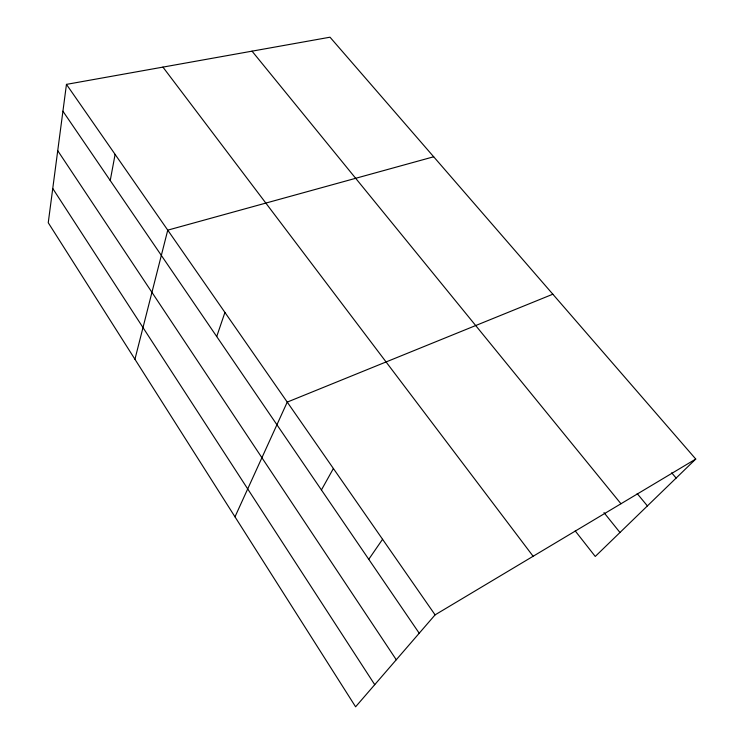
<?xml version="1.0" encoding="UTF-8"?>
<svg xmlns="http://www.w3.org/2000/svg" width="744" height="744" viewBox="0 0 744 744"><rect width="100%" height="100%" fill="white"/><g stroke="black" fill="none" stroke-linecap="round" stroke-linejoin="round"><path stroke-width="1.12" d="M66.458 84.379L48.248 222.726L355.604 706.8L435.091 614.87L695.752 459.048L330.011 37.2L66.458 84.379L435.091 614.87M110.233 180.522L115.106 154.38M134.943 359.25L167.753 230.147L433.687 156.779M216.718 336.539L224.93 312.433M234.992 516.838L287.24 402.104L552.839 294.206M321.427 489.952L333.386 468.515M368.764 559.302L382.565 539.288M695.752 459.048L595.256 556.456L575.224 530.918M671.665 472.803L676.138 478.057M637.18 493.57L647.392 505.92M252.039 51.159L620.952 503.753M603.989 512.625L619.975 532.509M162.936 67.109L533.123 556.261M62.924 111.219L419.216 633.228M57.734 150.688L396.273 659.761M52.759 188.511L374.734 684.675"/></g></svg>
